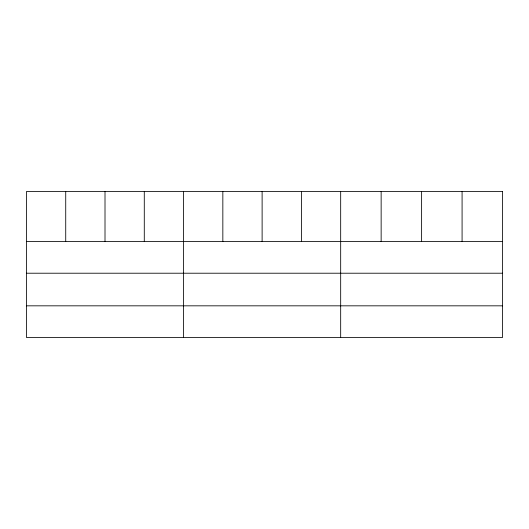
<?xml version="1.0" encoding="UTF-8"?>
<svg xmlns="http://www.w3.org/2000/svg" width="529" height="529" viewBox="0 0 529 529"><rect width="100%" height="100%" fill="white"/><g stroke="black" fill="none" stroke-linecap="round" stroke-linejoin="round"><path stroke-width="0.79" d="M26.45 241.568L502.55 241.568M26.45 273.215L502.55 273.215M26.45 305.828L502.55 305.828M462.081 191.524L462.081 241.568M421.613 191.524L421.613 241.568M381.144 191.524L381.144 241.568M340.676 191.524L340.676 337.476M301.398 191.524L301.398 241.568M262.119 191.524L262.119 241.568M222.841 191.524L222.841 241.568M183.563 191.524L183.563 337.476M144.285 191.524L144.285 241.568M105.007 191.524L105.007 241.568M65.728 191.524L65.728 241.568M502.55 191.524L26.45 191.524L26.45 337.476L502.55 337.476L502.55 191.524"/></g></svg>
